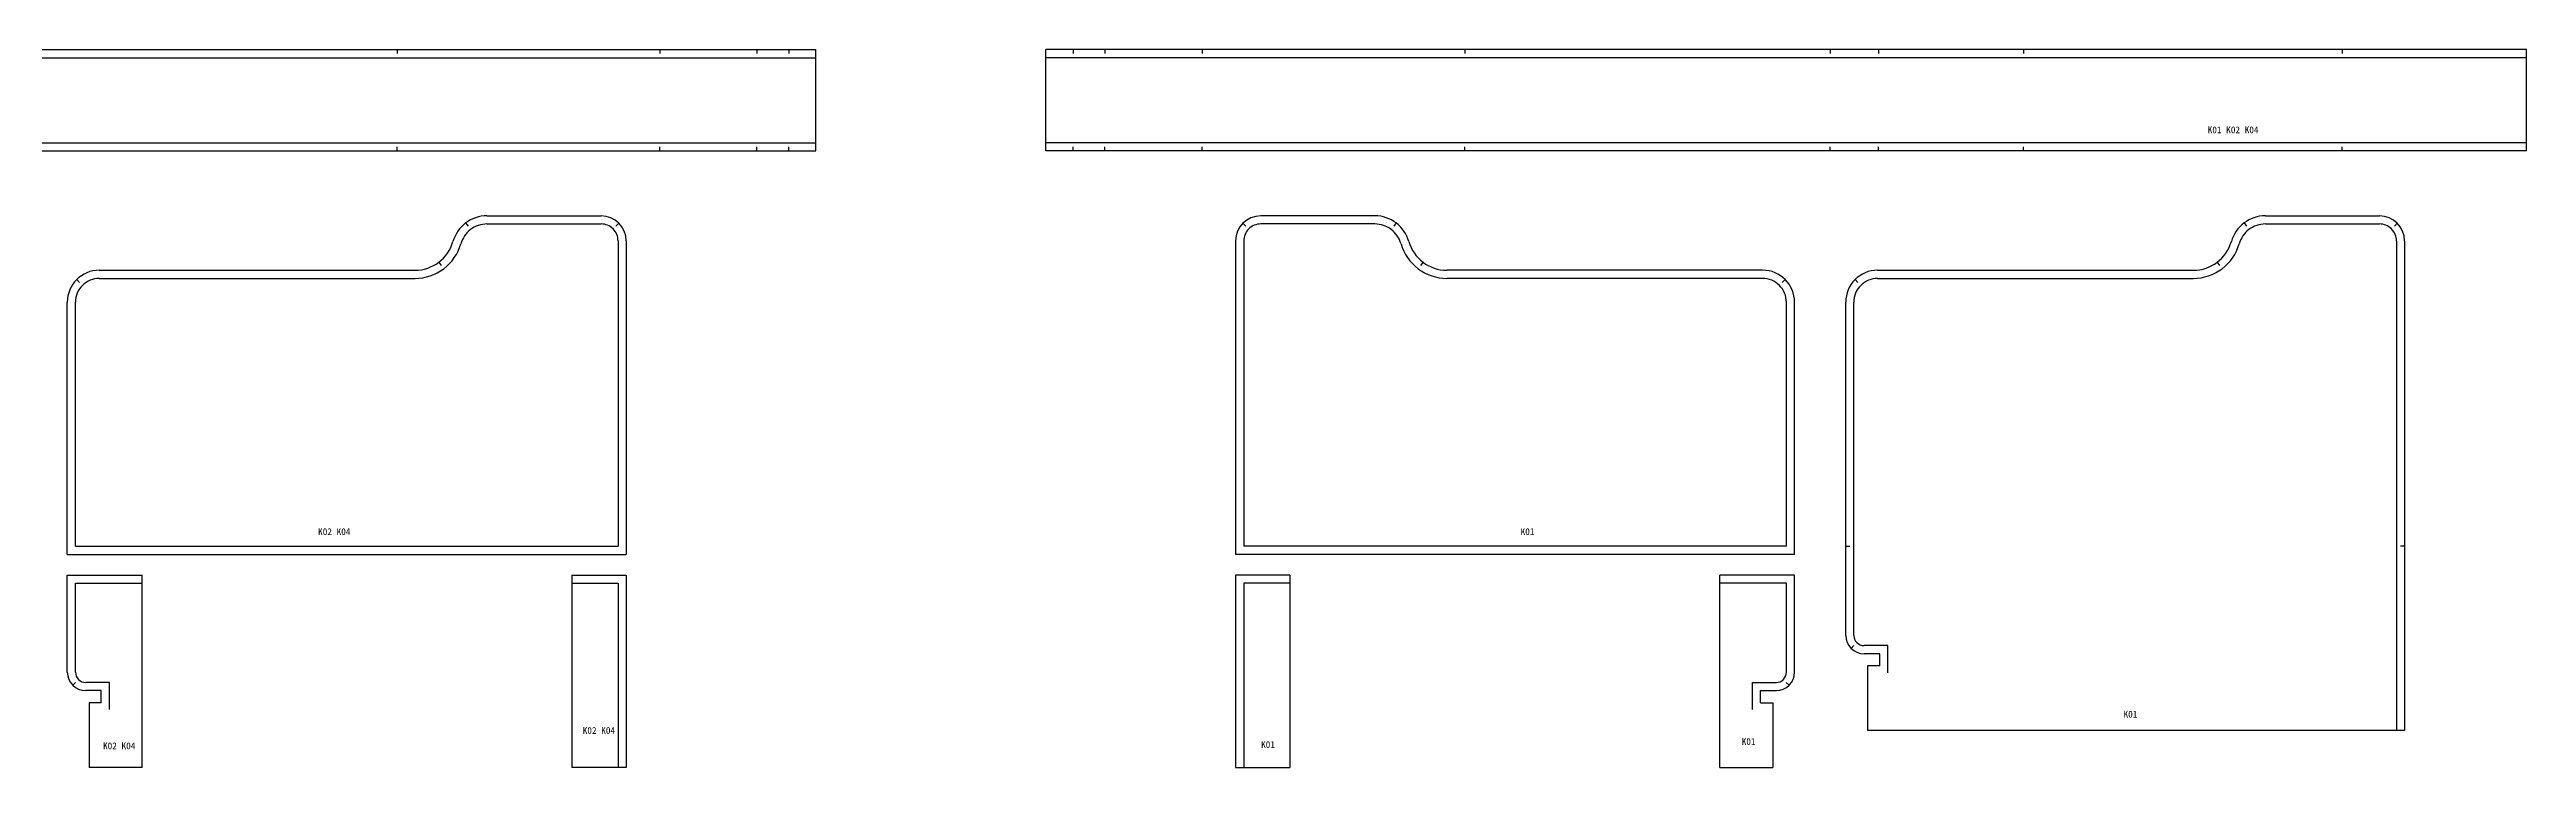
# Model space of a CAD drawing. Header units: millimetres. Extents: x 1211946 to 1266258, y -418433 to -400124.
# Drawn here: x 1257756 to 1261398, y -416148 to -415092 of the extents above; entities that cross this region are included whole.
import ezdxf

# ---------------------------------------------------------------- set-up
doc = ezdxf.new("R2010")
doc.units = ezdxf.units.MM
doc.header["$LTSCALE"] = 5
doc.layers.add('文字', color=7, linetype='Continuous')
doc.layers.add('缝头内线', color=1, linetype='Continuous')
doc.styles.add('宋体', font='')
doc.styles.get('宋体').set_extended_font_data('SimSun')

msp = doc.modelspace()

# ---------------------------------------------------------------- linework, layer by layer
for p, q in [((1256705.4, -415091.72), (1258882.78, -415091.72)), ((1258882.78, -415240.72), (1258882.78, -415091.72)), ((1261398.43, -415091.72), (1259221.05, -415091.72)), ((1259221.05, -415240.72), (1259221.05, -415091.72)), ((1261398.43, -415240.72), (1261398.43, -415091.72)), ((1256705.4, -415240.72), (1258882.78, -415240.72)), ((1261398.43, -415240.72), (1259221.05, -415240.72)), ((1258399.03, -415336.29), (1258566.84, -415336.29)), ((1259704.8, -415336.29), (1259536.99, -415336.29)), ((1261014.43, -415336.29), (1261182.24, -415336.29)), ((1258603.84, -415373.29), (1258603.84, -415834.29)), ((1259499.99, -415373.29), (1259499.99, -415834.29)), ((1261219.24, -415373.29), (1261219.24, -416093.29)), ((1257828.84, -415416.29), (1258293.2, -415416.29)), ((1260274.99, -415416.29), (1259810.63, -415416.29)), ((1260444.24, -415416.29), (1260908.6, -415416.29)), ((1257781.84, -415834.29), (1257781.84, -415463.29)), ((1260321.99, -415834.29), (1260321.99, -415463.29)), ((1260397.24, -415953.29), (1260397.24, -415463.29)), ((1257781.84, -415834.29), (1258603.84, -415834.29)), ((1260321.99, -415834.29), (1259499.99, -415834.29)), ((1257781.84, -416007.56), (1257781.84, -415864.56)), ((1257781.84, -415864.56), (1257891.84, -415864.56)), ((1257891.84, -416147.56), (1257891.84, -415864.56)), ((1258523.84, -415864.56), (1258523.84, -416147.56)), ((1258523.84, -415864.56), (1258603.84, -415864.56)), ((1258603.84, -415864.56), (1258603.84, -416147.56)), ((1259499.99, -415864.56), (1259499.99, -416147.56)), ((1259579.99, -415864.56), (1259499.99, -415864.56)), ((1259579.99, -415864.56), (1259579.99, -416147.56)), ((1260211.99, -416147.56), (1260211.99, -415864.56)), ((1260321.99, -415864.56), (1260211.99, -415864.56)), ((1260321.99, -416007.56), (1260321.99, -415864.56)), ((1260447.24, -415980.29), (1260424.24, -415980.29)), ((1260447.24, -415998.29), (1260429.24, -415998.29)), ((1260429.24, -415998.29), (1260429.24, -416093.29)), ((1260447.24, -415998.29), (1260447.24, -415980.29)), ((1257831.84, -416034.56), (1257808.84, -416034.56)), ((1257831.84, -416052.56), (1257831.84, -416034.56)), ((1260271.99, -416052.56), (1260271.99, -416034.56)), ((1260271.99, -416034.56), (1260294.99, -416034.56)), ((1257831.84, -416052.56), (1257813.84, -416052.56)), ((1257813.84, -416052.56), (1257813.84, -416147.56)), ((1260271.99, -416052.56), (1260289.99, -416052.56)), ((1260289.99, -416052.56), (1260289.99, -416147.56)), ((1261219.24, -416093.29), (1260429.24, -416093.29)), ((1257891.84, -416147.56), (1257813.84, -416147.56)), ((1258603.84, -416147.56), (1258523.84, -416147.56)), ((1259499.99, -416147.56), (1259579.99, -416147.56)), ((1260211.99, -416147.56), (1260289.99, -416147.56))]:
    msp.add_line(p, q)
at = {"color": 2}
for p, q in [((1258266.73, -415091.72), (1258266.73, -415097.72)), ((1258653.22, -415091.72), (1258653.22, -415097.72)), ((1258796, -415091.72), (1258796, -415097.72)), ((1258842.78, -415091.72), (1258842.78, -415097.72)), ((1259261.05, -415091.72), (1259261.05, -415097.72)), ((1259307.83, -415091.72), (1259307.83, -415097.72)), ((1259450.61, -415091.72), (1259450.61, -415097.72)), ((1259837.1, -415091.72), (1259837.1, -415097.72)), ((1260374.26, -415091.72), (1260374.26, -415097.72)), ((1260445.46, -415091.72), (1260445.46, -415097.72)), ((1260658.79, -415091.72), (1260658.79, -415097.72)), ((1261127.43, -415091.72), (1261127.43, -415097.72)), ((1258266.73, -415240.72), (1258266.73, -415234.72)), ((1258653.22, -415240.72), (1258653.22, -415234.72)), ((1258796, -415240.72), (1258796, -415234.72)), ((1258842.78, -415240.72), (1258842.78, -415234.72)), ((1259261.05, -415240.72), (1259261.05, -415234.72)), ((1259307.83, -415240.72), (1259307.83, -415234.72)), ((1259450.61, -415240.72), (1259450.61, -415234.72)), ((1259837.1, -415240.72), (1259837.1, -415234.72)), ((1260374.26, -415240.72), (1260374.26, -415234.72)), ((1260445.46, -415240.72), (1260445.46, -415234.72)), ((1260658.79, -415240.72), (1260658.79, -415234.72)), ((1261127.43, -415240.72), (1261127.43, -415234.72)), ((1258367.67, -415346.8), (1258371.29, -415351.59)), ((1258593, -415347.12), (1258588.76, -415351.36)), ((1259510.82, -415347.12), (1259515.07, -415351.36)), ((1259736.15, -415346.8), (1259732.54, -415351.59)), ((1260983.07, -415346.8), (1260986.69, -415351.59)), ((1261208.4, -415347.12), (1261204.16, -415351.36)), ((1258328.17, -415404.55), (1258331.79, -415409.34)), ((1259775.65, -415404.55), (1259772.03, -415409.34)), ((1260943.57, -415404.55), (1260947.19, -415409.34)), ((1257795.6, -415430.05), (1257799.85, -415434.29)), ((1260308.22, -415430.05), (1260303.98, -415434.29)), ((1260411, -415430.05), (1260415.24, -415434.29)), ((1260397.24, -415822.29), (1260403.24, -415822.29)), ((1261219.24, -415822.29), (1261213.24, -415822.29)), ((1260405.14, -415972.38), (1260409.39, -415968.13)), ((1257789.75, -416026.65), (1257793.99, -416022.41)), ((1260314.08, -416026.65), (1260309.84, -416022.41))]:
    msp.add_line(p, q, dxfattribs=at)
for centre, radius, start, end in [((1258399.03, -415388.29), 52, 90, 164.17338), ((1258566.84, -415373.29), 37, 0, 90), ((1259536.99, -415373.29), 37, 90, 180), ((1259704.8, -415388.29), 52, 15.82662, 90), ((1261014.43, -415388.29), 52, 90, 164.17338), ((1261182.24, -415373.29), 37, 0, 90), ((1258293.2, -415358.29), 58, 270, 344.17338), ((1259810.63, -415358.29), 58, 195.82662, 270), ((1260908.6, -415358.29), 58, 270, 344.17338), ((1257828.84, -415463.29), 47, 90, 180), ((1260274.99, -415463.29), 47, 0, 90), ((1260444.24, -415463.29), 47, 90, 180), ((1260424.24, -415953.29), 27, 180, 270), ((1257808.84, -416007.56), 27, 180, 270), ((1260294.99, -416007.56), 27, 270, 0)]:
    msp.add_arc(centre, radius, start, end)
at = {"layer": '缝头内线', "color": 1, "ltscale": 2}
for p, q in [((1256705.4, -415103.72), (1258882.78, -415103.72)), ((1261398.43, -415103.72), (1259221.05, -415103.72)), ((1256705.4, -415228.72), (1258882.78, -415228.72)), ((1261398.43, -415228.72), (1259221.05, -415228.72)), ((1258399.03, -415348.29), (1258566.84, -415348.29)), ((1258591.84, -415373.29), (1258591.84, -415822.29)), ((1259511.99, -415373.29), (1259511.99, -415822.29)), ((1259704.8, -415348.29), (1259536.99, -415348.29)), ((1261014.43, -415348.29), (1261182.24, -415348.29)), ((1261207.24, -415373.29), (1261207.24, -415822.29)), ((1257828.84, -415428.29), (1258293.2, -415428.29)), ((1260274.99, -415428.29), (1259810.63, -415428.29)), ((1260444.24, -415428.29), (1260908.6, -415428.29)), ((1257793.84, -415822.29), (1257793.84, -415463.29)), ((1260309.99, -415822.29), (1260309.99, -415463.29)), ((1260409.24, -415822.29), (1260409.24, -415463.29)), ((1257793.84, -415822.29), (1258591.84, -415822.29)), ((1260309.99, -415822.29), (1259511.99, -415822.29)), ((1260409.24, -415953.29), (1260409.24, -415822.29)), ((1261207.24, -415822.29), (1261207.24, -416093.29)), ((1257793.84, -416007.56), (1257793.84, -415876.56)), ((1257793.84, -415876.56), (1257891.84, -415876.56)), ((1258523.84, -415876.56), (1258591.84, -415876.56)), ((1258591.84, -415876.56), (1258591.84, -416147.56)), ((1259511.99, -415876.56), (1259511.99, -416147.56)), ((1259579.99, -415876.56), (1259511.99, -415876.56)), ((1260309.99, -415876.56), (1260211.99, -415876.56)), ((1260309.99, -416007.56), (1260309.99, -415876.56)), ((1260459.24, -415968.29), (1260424.24, -415968.29)), ((1260459.24, -416008.29), (1260459.24, -415968.29)), ((1257843.84, -416022.56), (1257808.84, -416022.56)), ((1257843.84, -416062.56), (1257843.84, -416022.56)), ((1260259.99, -416062.56), (1260259.99, -416022.56)), ((1260259.99, -416022.56), (1260294.99, -416022.56))]:
    msp.add_line(p, q, dxfattribs=at)
for centre, radius, start, end in [((1258293.2, -415358.29), 70, 307.08669, 344.17338), ((1258399.03, -415388.29), 40, 127.08669, 164.17338), ((1258399.03, -415388.29), 40, 90, 127.08669), ((1258566.84, -415373.29), 25, 45, 90), ((1258566.84, -415373.29), 25, 0, 45), ((1259536.99, -415373.29), 25, 135, 180), ((1259536.99, -415373.29), 25, 90, 135), ((1259704.8, -415388.29), 40, 52.91331, 90), ((1259704.8, -415388.29), 40, 15.82662, 52.91331), ((1259810.63, -415358.29), 70, 195.82662, 232.91331), ((1260908.6, -415358.29), 70, 307.08669, 344.17338), ((1261014.43, -415388.29), 40, 127.08669, 164.17338), ((1261014.43, -415388.29), 40, 90, 127.08669), ((1261182.24, -415373.29), 25, 45, 90), ((1261182.24, -415373.29), 25, 0, 45), ((1258293.2, -415358.29), 70, 270, 307.08669), ((1259810.63, -415358.29), 70, 232.91331, 270), ((1260908.6, -415358.29), 70, 270, 307.08669), ((1257828.84, -415463.29), 35, 135, 180), ((1257828.84, -415463.29), 35, 90, 135), ((1260274.99, -415463.29), 35, 45, 90), ((1260274.99, -415463.29), 35, 360, 45), ((1260444.24, -415463.29), 35, 135, 180), ((1260444.24, -415463.29), 35, 90, 135), ((1260424.24, -415953.29), 15, 180, 225), ((1260424.24, -415953.29), 15, 225, 270), ((1257808.84, -416007.56), 15, 180, 225), ((1257808.84, -416007.56), 15, 225, 270), ((1260294.99, -416007.56), 15, 270, 315), ((1260294.99, -416007.56), 15, 315, 0)]:
    msp.add_arc(centre, radius, start, end, dxfattribs=at)

# ---------------------------------------------------------------- texts
at = {"layer": '文字', "color": 3, "char_height": 10, "attachment_point": 5, "style": '宋体'}
for s, insert in [('K01 K02 K04', (1260967.02, -415209.85)), ('K02 K04', (1258174.47, -415800.83)), ('K01', (1259929.35, -415800.83)), ('K01', (1260816.05, -416069.26)), ('K02 K04', (1258563.61, -416093.23)), ('K01', (1260254.49, -416109.42)), ('K02 K04', (1257858.16, -416115.84)), ('K01', (1259547.68, -416113.99))]:
    msp.add_mtext(s, dxfattribs=dict(at, insert=insert))

doc.saveas('drawing.dxf')
